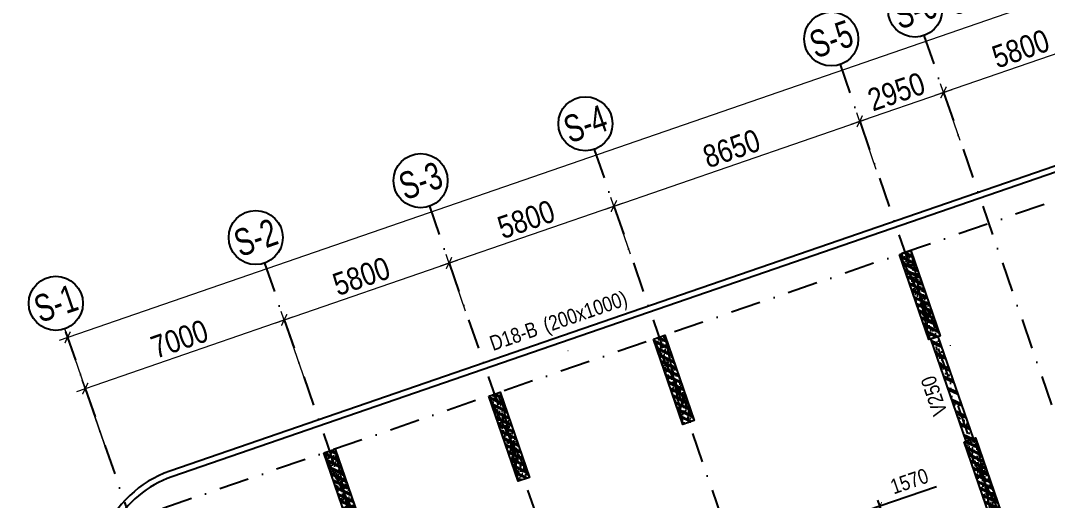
# Model space of a CAD drawing. Header units: millimetres. Extents: x -159515 to 1327256, y -225156 to 138737.
# Drawn here: x 31984 to 66138, y -149301 to -133328 of the extents above; entities that cross this region are included whole.
import ezdxf
from ezdxf.enums import TextEntityAlignment as Align

# ---------------------------------------------------------------- set-up
doc = ezdxf.new("R2010")
doc.units = ezdxf.units.MM
doc.header["$MEASUREMENT"] = 0
doc.linetypes.add('DASHDOT', pattern=[1, 0.5, -0.25, 0, -0.25])
doc.layers.add('ccu12-Tencaukien', color=9, linetype='Continuous', lineweight=15)
doc.layers.add('KT-Kich thuoc', color=159, linetype='Continuous', lineweight=18)
for name, color, linetype in [('ccu12-Text', 31, 'Continuous'), ('KC2-COLUMN', 2, 'Continuous'), ('KC2-DIM', 251, 'Continuous'), ('KC2-HATCH', 252, 'Continuous'), ('KT-Luoi truc South Tower', 8, 'DASHDOT'), ('ST_MBDV Cot vach 220805$0$AUDIT_I_220805193045-1', 50, 'Continuous'), ('Xref_ST_MBDV Cot vach 30.7.2022|Xref_ST_MBDV Cot vach 30.7.2022|Xref_ST_MBDV Cot vach 30.7.2022|Xref_ST_MBDV Cot vach 30.7.2022|KC-Betong', 6, 'Continuous')]:
    doc.layers.add(name, color=color, linetype=linetype)
doc.styles.add('Arial Narrow', font='ARIALN.TTF')
doc.styles.add('ST_MBDV Cot vach 220805$0$HBA-Text', font='GOTHIC.TTF')
doc.dimstyles.new('ccu12-200', dxfattribs={"dimscale": 200, "dimtxt": 2.5, "dimasz": 1, "dimexe": 1, "dimexo": 2, "dimgap": 1, "dimtad": 1, "dimdec": 0, "dimrnd": 5, "dimdsep": 46, "dimtxsty": 'Arial Narrow', "dimblk": 'ARCHTICK', "dimcen": -1, "dimdle": 1, "dimclrd": 256, "dimclre": 256, "dimclrt": 3, "dimadec": 0, "dimazin": 2, "dimtfac": 0.1, "dimtdec": 0, "dimtmove": 0, "dimatfit": 1, "dimldrblk": 'ARCHTICK', "dimfxl": 1, "dimtvp": 0.833333, "dimtolj": 1, "dimtzin": 12, "dimarcsym": 0})
doc.dimstyles.new('CCU_1-300', dxfattribs={"dimscale": 300, "dimtxt": 2.5, "dimasz": 1, "dimexe": 1, "dimexo": 2, "dimgap": 0.5, "dimtad": 1, "dimdec": 0, "dimdsep": 46, "dimtxsty": 'Arial Narrow', "dimblk": 'ARCHTICK', "dimcen": -1, "dimdle": 1, "dimclrd": 256, "dimclre": 256, "dimclrt": 3, "dimadec": 0, "dimazin": 2, "dimtfac": 0.1, "dimtdec": 0, "dimtix": 1, "dimtmove": 2, "dimatfit": 1, "dimfxl": 1, "dimtvp": 0.833333, "dimtolj": 1, "dimtzin": 12, "dimarcsym": 0})

# ---------------------------------------------------------------- blocks, each defined once
blk = doc.blocks.new('ST_MBDV Cot vach 220805$0$GRID-SYM-flat-103')
at = {"layer": 'ST_MBDV Cot vach 220805$0$AUDIT_I_220805193045-1'}
blk.add_circle((0, 0, 0), 900, dxfattribs=at)
at = {"layer": 'ST_MBDV Cot vach 220805$0$AUDIT_I_220805193045-1', "style": 'ST_MBDV Cot vach 220805$0$HBA-Text'}
blk.add_attdef('GRID', text='', height=900, rotation=19.0471, dxfattribs=at).set_placement((0, 0, 0), align=Align.MIDDLE_CENTER)
blk = doc.blocks.new('_ArchTick')
at = {"color": 0, "const_width": 0.15}
blk.add_lwpolyline([(-0.5, -0.5), (0.5, 0.5)], dxfattribs=at)
blk = doc.blocks.new('*D436')
at = {"layer": 'Defpoints', "color": 0, "transparency": 16777216}
for p in [(-52359, 62652), (-108654, 48212), (-107112, 43748, 0)]:
    blk.add_point(p, dxfattribs=at)
at = {"layer": 'KT-Kich thuoc', "lineweight": -2, "transparency": 16777216}
for p, q in [((-52555, 63219), (-53998, 67400)), ((-53617, 67214), (-108937, 48114)), ((-107308, 44315), (-108751, 48496))]:
    blk.add_line(p, q, dxfattribs=at)
at = {"layer": 'KT-Kich thuoc', "lineweight": -2, "transparency": 16777216, "xscale": 300, "yscale": 300, "zscale": 300}
for p, rotation in [((-53900, 67116), 19.04771637789532), ((-108654, 48212), 199.0477163778953)]:
    blk.add_blockref('_ArchTick', p, dxfattribs=dict(at, rotation=rotation))
at = {"layer": 'KT-Kich thuoc', "color": 3, "transparency": 16777216, "insert": (-78140, 59662), "char_height": 750, "attachment_point": 5, "rotation": 19.0477, "style": 'Arial Narrow'}
blk.add_mtext('\\A1;57925', dxfattribs=at)
blk = doc.blocks.new('*D437')
at = {"layer": 'Defpoints', "color": 0, "transparency": 16777216}
for p in [(-101450, 48795), (-100280, 45407), (-106897, 43123)]:
    blk.add_point(p, dxfattribs=at)
at = {"layer": 'KT-Kich thuoc', "lineweight": -2, "transparency": 16777216}
for p, q in [((-108350, 46413), (-101166, 48893)), ((-100476, 45974), (-101548, 49079)), ((-107092, 43690), (-108164, 46794))]:
    blk.add_line(p, q, dxfattribs=at)
for p, xscale, yscale, zscale, rotation in [((-101450, 48795), 300, 300, 300, 19.04713796427213), ((-108066, 46511), 300.0000000000001, 300.0000000000001, 300.0000000000001, 199.0471379642721)]:
    blk.add_blockref('_ArchTick', p, dxfattribs=dict(at, xscale=xscale, yscale=yscale, zscale=zscale, rotation=rotation))
at = {"layer": 'KT-Kich thuoc', "color": 3, "transparency": 16777216, "insert": (-104932, 48157), "char_height": 750, "attachment_point": 5, "rotation": 19.0471, "style": 'Arial Narrow'}
blk.add_mtext('\\A1;7000', dxfattribs=at)
blk = doc.blocks.new('*D438')
at = {"layer": 'Defpoints', "color": 0, "transparency": 16777216}
for p in [(-95967, 50688), (-95220, 48523), (-100280, 45407)]:
    blk.add_point(p, dxfattribs=at)
at = {"layer": 'KT-Kich thuoc', "lineweight": -2, "transparency": 16777216}
for p, q in [((-95415, 49090), (-96065, 50972)), ((-101733, 48697), (-95684, 50786)), ((-100476, 45974), (-101548, 49079))]:
    blk.add_line(p, q, dxfattribs=at)
for p, xscale, yscale, zscale, rotation in [((-95967, 50688), 300, 300, 300, 19.04713796427213), ((-101450, 48795), 300.0000000000001, 300.0000000000001, 300.0000000000001, 199.0471379642721)]:
    blk.add_blockref('_ArchTick', p, dxfattribs=dict(at, xscale=xscale, yscale=yscale, zscale=zscale, rotation=rotation))
at = {"layer": 'KT-Kich thuoc', "color": 3, "transparency": 16777216, "insert": (-98882, 50245), "char_height": 750, "attachment_point": 5, "rotation": 19.0471, "style": 'Arial Narrow'}
blk.add_mtext('\\A1;5800', dxfattribs=at)
blk = doc.blocks.new('*D439')
at = {"layer": 'Defpoints', "color": 0, "transparency": 16777216}
for p in [(-90485, 52581), (-89737, 50415), (-95220, 48523)]:
    blk.add_point(p, dxfattribs=at)
at = {"layer": 'KT-Kich thuoc', "lineweight": -2, "transparency": 16777216}
for p, q in [((-96251, 50590), (-90201, 52679)), ((-89933, 50983), (-90583, 52864)), ((-95415, 49090), (-96065, 50972))]:
    blk.add_line(p, q, dxfattribs=at)
for p, xscale, yscale, zscale, rotation in [((-90485, 52581), 300, 300, 300, 19.04713796427213), ((-95967, 50688), 300.0000000000001, 300.0000000000001, 300.0000000000001, 199.0471379642721)]:
    blk.add_blockref('_ArchTick', p, dxfattribs=dict(at, xscale=xscale, yscale=yscale, zscale=zscale, rotation=rotation))
at = {"layer": 'KT-Kich thuoc', "color": 3, "transparency": 16777216, "insert": (-93400, 52138), "char_height": 750, "attachment_point": 5, "rotation": 19.0471, "style": 'Arial Narrow'}
blk.add_mtext('\\A1;5800', dxfattribs=at)
blk = doc.blocks.new('*D440')
at = {"layer": 'Defpoints', "color": 0, "transparency": 16777216}
for p in [(-82308, 55404), (-81561, 53238), (-89737, 50415)]:
    blk.add_point(p, dxfattribs=at)
at = {"layer": 'KT-Kich thuoc', "lineweight": -2, "transparency": 16777216}
for p, q in [((-81757, 53805), (-82406, 55687)), ((-90768, 52483), (-82025, 55502)), ((-89933, 50983), (-90583, 52864))]:
    blk.add_line(p, q, dxfattribs=at)
for p, xscale, yscale, zscale, rotation in [((-82308, 55404), 300, 300, 300, 19.04713796427213), ((-90485, 52581), 300.0000000000001, 300.0000000000001, 300.0000000000001, 199.0471379642721)]:
    blk.add_blockref('_ArchTick', p, dxfattribs=dict(at, xscale=xscale, yscale=yscale, zscale=zscale, rotation=rotation))
at = {"layer": 'KT-Kich thuoc', "color": 3, "transparency": 16777216, "insert": (-86570, 54496), "char_height": 750, "attachment_point": 5, "rotation": 19.0471, "style": 'Arial Narrow'}
blk.add_mtext('\\A1;8650', dxfattribs=at)
blk = doc.blocks.new('*D441')
at = {"layer": 'Defpoints', "color": 0, "transparency": 16777216}
for p in [(-79520, 56366), (-78772, 54201), (-81561, 53238)]:
    blk.add_point(p, dxfattribs=at)
at = {"layer": 'KT-Kich thuoc', "lineweight": -2, "transparency": 16777216}
for p, q in [((-82592, 55306), (-79236, 56464)), ((-78968, 54768), (-79618, 56650)), ((-81757, 53805), (-82406, 55687))]:
    blk.add_line(p, q, dxfattribs=at)
for p, xscale, yscale, zscale, rotation in [((-79520, 56366), 300, 300, 300, 19.04713796427213), ((-82308, 55404), 300.0000000000001, 300.0000000000001, 300.0000000000001, 199.0471379642721)]:
    blk.add_blockref('_ArchTick', p, dxfattribs=dict(at, xscale=xscale, yscale=yscale, zscale=zscale, rotation=rotation))
at = {"layer": 'KT-Kich thuoc', "color": 3, "transparency": 16777216, "insert": (-81088, 56389), "char_height": 750, "attachment_point": 5, "rotation": 19.0471, "style": 'Arial Narrow'}
blk.add_mtext('\\A1;2950', dxfattribs=at)
blk = doc.blocks.new('*D442')
at = {"layer": 'Defpoints', "color": 0, "transparency": 16777216}
for p in [(-74037, 58259), (-73290, 56094), (-78772, 54201)]:
    blk.add_point(p, dxfattribs=at)
at = {"layer": 'KT-Kich thuoc', "lineweight": -2, "transparency": 16777216}
for p, q in [((-73486, 56661), (-74135, 58543)), ((-79803, 56269), (-73754, 58357)), ((-78968, 54768), (-79618, 56650))]:
    blk.add_line(p, q, dxfattribs=at)
for p, xscale, yscale, zscale, rotation in [((-74037, 58259), 300, 300, 300, 19.04713796427213), ((-79520, 56366), 300.0000000000001, 300.0000000000001, 300.0000000000001, 199.0471379642721)]:
    blk.add_blockref('_ArchTick', p, dxfattribs=dict(at, xscale=xscale, yscale=yscale, zscale=zscale, rotation=rotation))
at = {"layer": 'KT-Kich thuoc', "color": 3, "transparency": 16777216, "insert": (-76953, 57817), "char_height": 750, "attachment_point": 5, "rotation": 19.0471, "style": 'Arial Narrow'}
blk.add_mtext('\\A1;5800', dxfattribs=at)
blk = doc.blocks.new('*D819')
at = {"layer": 'Defpoints', "color": 0, "transparency": 16777216}
for p in [(60568, -149481), (60764, -150051), (59280, -150563)]:
    blk.add_point(p, dxfattribs=at)
at = {"layer": 'KC2-DIM', "lineweight": -2, "transparency": 16777216}
for p, q in [((60568, -149481), (62443, -148833)), ((59083, -149993), (60568, -149481)), ((60634, -149673), (60502, -149292)), ((59150, -150185), (59018, -149804)), ((59083, -149993), (58894, -150058))]:
    blk.add_line(p, q, dxfattribs=at)
at = {"layer": 'KC2-DIM', "lineweight": -2, "transparency": 16777216, "xscale": 200, "yscale": 200, "zscale": 200}
for p, rotation in [((60568, -149481), 199.0471382601571), ((59083, -149993), 19.04713826015701)]:
    blk.add_blockref('_ArchTick', p, dxfattribs=dict(at, rotation=rotation))
at = {"layer": 'KC2-DIM', "color": 3, "transparency": 16777216, "insert": (61546, -148661), "char_height": 500, "attachment_point": 5, "rotation": 19.0471, "style": 'Arial Narrow'}
blk.add_mtext('\\A1;1570', dxfattribs=at)
blk = doc.blocks.new('*U192')
at = {"layer": 'ccu12-Tencaukien', "color": 8, "ltscale": 10000}
blk.add_line((361, -155), (354, -155), dxfattribs=at)
at = {"layer": 'ccu12-Text', "color": 2, "style": 'Arial Narrow', "width": 0.8}
blk.add_attdef('SH', text='', height=300, dxfattribs=at).set_placement((276, 6), align=Align.BOTTOM_RIGHT)
at = {"layer": 'ccu12-Text', "color": 31, "style": 'Arial Narrow', "width": 0.8}
for tag, p in [('(', (508, -75)), ('KT', (633, -75)), (')', (963, -75))]:
    blk.add_attdef(tag, text='', height=250, dxfattribs=at).set_placement(p, align=Align.BOTTOM_LEFT)
blk = doc.blocks.new('*U952')
h = blk.add_hatch()
h.set_pattern_fill('VATLIEU04', color=250, scale=40, style=0, pattern_type=2)
h.set_pattern_definition([(50, (-550, 3050), (286.904, -25.101), [30, -330]), (355, (-550, 3050), (-55.5, 300.877), [24, -264]), (100.451, (-526.1, 3047.9), (231.404, 275.776), [25.496, -280.457]), (46.184, (-550, 3130), (426.896, -66.208), [45, -495]), (96.636, (-514.43, 3124.5), (373.865, 389.647), [38.244, -420.685]), (351.184, (-550, 3130), (373.865, 389.65), [36, -396]), (21, (-510, 3110), (238.763, -161.048), [30, -330]), (326, (-510, 3110), (97.326, 290.06), [24, -264]), (71.451, (-490.1, 3096.58), (336.09, 129.012), [25.496, -280.457]), (37.5, (-550, 3050), (4.864, 133.1575), [0, -260.8, 0, -268, 0, -265]), (7.5, (-550, 3050), (105.228, 157.7647), [0, -152.8, 0, -254.8, 0, -101]), (327.5, (-639.2, 3050), (213.529, -9.022), [0, -100, 0, -312, 0, -414]), (317.5, (-679.2, 3050), (233.274, 40.042), [0, -130, 0, -207.2, 0, -294]), (45, (-550, 3050), (-120.208, 120.208), []), (45, (-550, 3099), (-120.208, 120.208), [])])
h.paths.add_polyline_path([(-475, -475), (-75, -475), (-75, 2525), (-475, 2525)])
at = {"color": 6, "ltscale": 0.25}
blk.add_lwpolyline([(-475, -475), (-75, -475), (-75, 2525), (-475, 2525)], close=True, dxfattribs=at)
at = {"layer": 'Defpoints', "linetype": 'ByBlock', "ltscale": 30}
for p, q in [((-75, -475), (-475, 2525)), ((-475, -475), (-75, 2525))]:
    blk.add_line(p, q, dxfattribs=at)
blk = doc.blocks.new('MBC-T8')
at = {"layer": 'Xref_ST_MBDV Cot vach 30.7.2022|Xref_ST_MBDV Cot vach 30.7.2022|Xref_ST_MBDV Cot vach 30.7.2022|Xref_ST_MBDV Cot vach 30.7.2022|KC-Betong', "linetype": 'ByBlock', "xscale": -1, "rotation": 199.0471379540016}
for p in [(-55413, 33210, 0), (-63590, 30388, 0), (-69072, 28495, 0), (-53259, 26972, 0), (-74555, 26602, 0)]:
    blk.add_blockref('*U952', p, dxfattribs=at)
blk = doc.blocks.new('MBCV-T8')
blk.add_blockref('MBC-T8', (30901, -15834, 0))
blk = doc.blocks.new('Asix South Tower')
at = {"layer": 'KT-Luoi truc South Tower', "ltscale": 2000}
for p, q in [((-45928.1, 63080), (-113358.3, 39799.9)), ((-80172.4, 58256.6), (-62007.1, 5641.4)), ((-82960.9, 57293.9), (-64795.6, 4678.7)), ((-91137.3, 54471), (-72972, 1855.8)), ((-96619.8, 52578.2), (-78454.5, -37)), ((-102102.2, 50685.3), (-83937, -1929.8)), ((-108719, 48400.9), (-90553.7, -4214.3))]:
    blk.add_line(p, q, dxfattribs=at)
at = {"layer": 'KT-Kich thuoc'}
ref = blk.add_blockref('ST_MBDV Cot vach 220805$0$GRID-SYM-flat-103', (-80466.2, 59107.3), dxfattribs=at)
ref.add_attrib('GRID', 'S-6', dxfattribs={"layer": 'ST_MBDV Cot vach 220805$0$AUDIT_I_220805193045-1', "height": 900, "rotation": 19, "style": 'ST_MBDV Cot vach 220805$0$HBA-Text', "width": 0.75}).set_placement((-80466.2, 59107.3, 0), align=Align.MIDDLE_CENTER)
ref = blk.add_blockref('ST_MBDV Cot vach 220805$0$GRID-SYM-flat-103', (-83254.6, 58144.6), dxfattribs=at)
ref.add_attrib('GRID', 'S-5', dxfattribs={"layer": 'ST_MBDV Cot vach 220805$0$AUDIT_I_220805193045-1', "height": 900, "rotation": 19, "style": 'ST_MBDV Cot vach 220805$0$HBA-Text', "width": 0.75}).set_placement((-83254.6, 58144.6, 0), align=Align.MIDDLE_CENTER)
ref = blk.add_blockref('ST_MBDV Cot vach 220805$0$GRID-SYM-flat-103', (-91431.1, 55321.7), dxfattribs=at)
ref.add_attrib('GRID', 'S-4', dxfattribs={"layer": 'ST_MBDV Cot vach 220805$0$AUDIT_I_220805193045-1', "height": 900, "rotation": 19, "style": 'ST_MBDV Cot vach 220805$0$HBA-Text', "width": 0.75}).set_placement((-91431.1, 55321.7, 0), align=Align.MIDDLE_CENTER)
ref = blk.add_blockref('ST_MBDV Cot vach 220805$0$GRID-SYM-flat-103', (-96913.5, 53428.9), dxfattribs=at)
ref.add_attrib('GRID', 'S-3', dxfattribs={"layer": 'ST_MBDV Cot vach 220805$0$AUDIT_I_220805193045-1', "height": 900, "rotation": 19, "style": 'ST_MBDV Cot vach 220805$0$HBA-Text', "width": 0.75}).set_placement((-96913.5, 53428.9, 0), align=Align.MIDDLE_CENTER)
ref = blk.add_blockref('ST_MBDV Cot vach 220805$0$GRID-SYM-flat-103', (-102396, 51536.1), dxfattribs=at)
ref.add_attrib('GRID', 'S-2', dxfattribs={"layer": 'ST_MBDV Cot vach 220805$0$AUDIT_I_220805193045-1', "height": 900, "rotation": 19.04714, "style": 'ST_MBDV Cot vach 220805$0$HBA-Text', "width": 0.75}).set_placement((-102396, 51536.1, 0), align=Align.MIDDLE_CENTER)
ref = blk.add_blockref('ST_MBDV Cot vach 220805$0$GRID-SYM-flat-103', (-109045.2, 49346.2), dxfattribs=at)
ref.add_attrib('GRID', 'S-1', dxfattribs={"layer": 'ST_MBDV Cot vach 220805$0$AUDIT_I_220805193045-1', "height": 900, "rotation": 19, "style": 'ST_MBDV Cot vach 220805$0$HBA-Text', "width": 0.75}).set_placement((-109045.2, 49346.2, 0), align=Align.MIDDLE_CENTER)
dim = blk.add_linear_dim(base=(-108653.6, 48211.9), p1=(-52359, 62651.6), p2=(-107112.2, 43747.5, 0), angle=199.04772, dimstyle='CCU_1-300', dxfattribs=at)
dim.commit()
dim.dimension.update_dxf_attribs({"geometry": '*D436', "text_midpoint": (-78139.5, 59662.1), "dimtype": 129})
for base, p1, p2, picture, middle in [((-74037.4, 58259.3), (-78772.3, 54201), (-73289.8, 56093.8), '*D442', (-76952.6, 57816.6)), ((-79519.9, 56366.5), (-81560.8, 53238.3), (-78772.3, 54201), '*D441', (-81088, 56388.8)), ((-82308.4, 55403.7), (-89737.2, 50415.4), (-81560.8, 53238.3), '*D440', (-86570.5, 54496)), ((-90484.8, 52580.8), (-95219.6, 48522.6), (-89737.2, 50415.4), '*D439', (-93399.9, 52138.2)), ((-95967.2, 50688), (-100279.9, 45407), (-95219.6, 48522.6), '*D438', (-98882.4, 50245.4)), ((-101449.7, 48795.2), (-106896.7, 43122.6), (-100279.9, 45407), '*D437', (-104932, 48156.8))]:
    dim = blk.add_linear_dim(base=base, p1=p1, p2=p2, angle=19.04714, dimstyle='CCU_1-300', dxfattribs=at)
    dim.commit()
    dim.dimension.update_dxf_attribs({"geometry": picture, "text_midpoint": middle})

msp = doc.modelspace()

# ---------------------------------------------------------------- hatches: boundary and pattern name
at = {"layer": 'KC2-HATCH'}
h = msp.add_hatch(dxfattribs=at)
h.set_pattern_fill('BT-01', color=256, scale=70, angle=110, pattern_type=2)
h.set_pattern_definition([(160, (15420.56, 17384.2), (-130.4448, 486.8266), [52.5, -577.5]), (105, (15420.56, 17384.2), (-461.5616, -271.354), [42, -462]), (210.4514, (15409.7, 17424.8), (-592.0062, 215.4732), [44.6181, -490.7995]), (156.1842, (15289, 17336.33), (-146.6367, 741.6426), [78.75, -866.25]), (206.6356, (15276.8, 17398.14), (-864.5314, 381.5894), [66.9272, -736.199]), (101.1842, (15289, 17336.3), (-864.5317, 381.5887), [63, -693]), (131, (15297.95, 17414.1), (121.9286, 489.029), [52.5, -577.5]), (76, (15297.95, 17414.1), (-535.2458, -13.562), [42, -462]), (181.4514, (15308.1, 17454.84), (-413.3168, 475.4674), [44.6181, -490.7995]), (147.5, (15420.56, 17384.22), (-221.88377, -71.70091), [0, -456.4, 0, -469, 0, -463.75]), (117.5, (15420.56, 17384.22), (-322.4206, 78.61543), [0, -267.4, 0, -445.9, 0, -176.75]), (77.5, (15473.95, 17237.53), (-112.96837, 356.54026), [0, -175, 0, -546, 0, -724.5]), (67.5, (15497.9, 17171.75), (-205.47053, 359.6445), [0, -227.5, 0, -362.6, 0, -514.5]), (155, (15420.56, 17384.22), (-125.72893, -269.62657), []), (155, (15339.98, 17354.9), (-125.72893, -269.62657), [])])
h.paths.add_polyline_path([(62261.1, -143923.1), (62497.4, -143841.5), (63672.6, -147244.2), (63436.3, -147325.8)])

# ---------------------------------------------------------------- linework, layer by layer
for points in [[(72843.9, -147071.8), (72843, -147072.1), (70254.3, -139708.4, 0.3383369), (66380.9, -138172.2), (36945.1, -148327.3, 0.4594567), (34905, -153476.7), (43673.7, -167803.1, 0.2796886), (48639.9, -168834.4), (71357.3, -160996.7, 0.2042795), (71423.6, -160875.6), (71647.4, -159845.8, -0.2754116), (72375.3, -159045.2), (76787.7, -157527.4, -0.4141945), (77948.7, -158091.9), (86278, -182182.6, 0.3197537), (91098, -185616.1), (136235.4, -185616.1, 0.3653099), (141201.3, -181305.4, 0.1024343), (141192.4, -179683.5), (138751.2, -168212.8, 0.1326112), (137284.9, -165414.2, 0.0664995), (136153.7, -164499.8, 0.1376153), (134073.1, -163916.1), (108429.4, -163916.1)], [(72909.2, -147260.8), (72720.3, -147326.1), (70072.5, -139794.2, 0.3361243), (66440.6, -138363.1), (37010.4, -148516.3, 0.186797), (35107.7, -150124, 0.186797)]]:
    msp.add_lwpolyline(points, format="xyb")
at = {"layer": 'KC2-COLUMN', "elevation": 0}
msp.add_lwpolyline([(62261.1, -143923.1), (62497.4, -143841.5), (63672.6, -147244.2), (63436.3, -147325.8)], close=True, dxfattribs=at)

# ---------------------------------------------------------------- block references
msp.add_blockref('MBCV-T8', (86328.4, -158782.3, 0))
at = {"layer": 'ccu12-Tencaukien', "extrusion": (7.34404e-07, -7.83237e-07, 1)}
ref = msp.add_blockref('*U192', (49549.3, -144024.4, 0.1), dxfattribs=dict(at, xscale=1.815893337873055, yscale=1.815893337873055, zscale=1.815893337873055, rotation=358.5709629189016))
ref.add_attrib('KT', '(200x1000)', dxfattribs={"color": 31, "extrusion": (7.34404e-07, -7.83237e-07, 1), "height": 500, "rotation": 19.03403, "style": 'Arial Narrow'}).set_placement((49522.8, -143868.1, 0.1), align=Align.BOTTOM_LEFT)
ref.add_attrib('SH', 'D18-B', dxfattribs={"color": 2, "extrusion": (7.34404e-07, -7.83237e-07, 1), "height": 500, "rotation": 19.03403, "style": 'Arial Narrow'}).set_placement((49278.9, -143942.8, 0.1), align=Align.BOTTOM_RIGHT)
at = {"layer": 'ccu12-Tencaukien', "extrusion": (7.83226e-07, 7.34415e-07, 1)}
ref = msp.add_blockref('*U192', (62607.5, -144785.7, -0.1), dxfattribs=dict(at, xscale=1.815893337873055, yscale=1.815893337873055, zscale=1.815893337873055, rotation=88.5718110349345))
ref.add_attrib('SH', 'V250', dxfattribs={"color": 2, "extrusion": (7.83226e-07, 7.34415e-07, 1), "height": 500, "rotation": 109.03488, "style": 'Arial Narrow'}).set_placement((62525.9, -145056.1, -0.1), align=Align.BOTTOM_RIGHT)
at = {"layer": 'KT-Kich thuoc'}
msp.add_blockref('Asix South Tower', (142202.4, -192086.3), dxfattribs=at)

# ---------------------------------------------------------------- dimensions: what is measured, and where the dimension line sits
at = {"layer": 'KC2-DIM'}
dim = msp.add_aligned_dim(p1=(59280.3, -150563.4), p2=(60764.4, -150051), distance=603.2, dimstyle='ccu12-200', override={"dimzin": 0}, dxfattribs=at)
dim.commit()
dim.dimension.update_dxf_attribs({"geometry": '*D819', "text_midpoint": (61545.9, -148661.4)})

doc.saveas('drawing.dxf')
